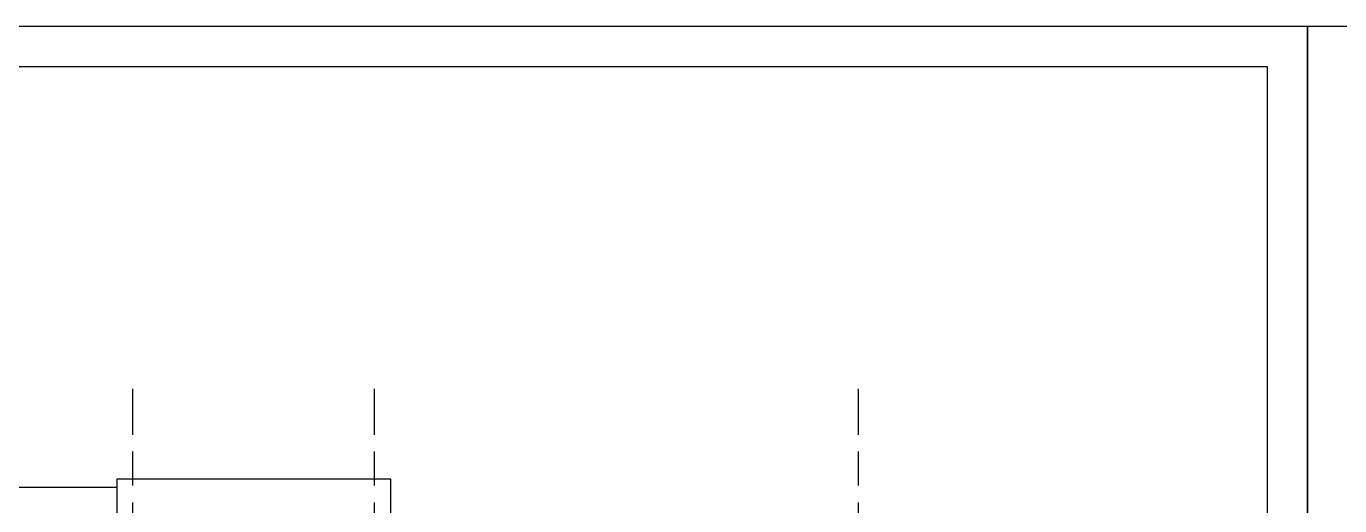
# Model space of a CAD drawing. Header units: inches. Extents: x 2870606 to 3671143, y -733551 to -473558.
# Drawn here: x 3353251 to 3369543, y -497853 to -491903 of the extents above; entities that cross this region are included whole.
import ezdxf

# ---------------------------------------------------------------- set-up
doc = ezdxf.new("R2010")
doc.units = ezdxf.units.IN
doc.header["$MEASUREMENT"] = 0
doc.linetypes.add('ACAD_ISO08W100', pattern=[36, 24, -3, 6, -3])

msp = doc.modelspace()

# ---------------------------------------------------------------- linework, layer by layer
at = {"color": 252, "linetype": 'ACAD_ISO08W100', "ltscale": 70}
for p, q in [((3354572.01, -524692.02), (3354572.01, -496403.85)), ((3357572.01, -524692.02), (3357572.01, -496403.85)), ((3363572.01, -524692.02), (3363572.01, -496403.85))]:
    msp.add_line(p, q, dxfattribs=at)
msp.add_line((3339372.01, -497623.13), (3354372.01, -497623.13))
for points in [[(3294143.15, -545903.23), (3294143.15, -491903.23), (3369143.15, -491903.23), (3369143.15, -545903.23)], [(3369143.15, -545903.23), (3369143.15, -491903.23), (3444143.15, -491903.23), (3444143.15, -545903.23)]]:
    msp.add_lwpolyline(points, close=True)
at = {"lineweight": 30}
msp.add_lwpolyline([(3296143.15, -545403.23), (3296143.15, -492403.23), (3368643.15, -492403.23), (3368643.15, -545403.23)], close=True, dxfattribs=at)
msp.add_lwpolyline([(3357772.01, -498223.13), (3357772.01, -497523.13), (3354372.01, -497523.13), (3354372.01, -498223.13)])

doc.saveas('drawing.dxf')
